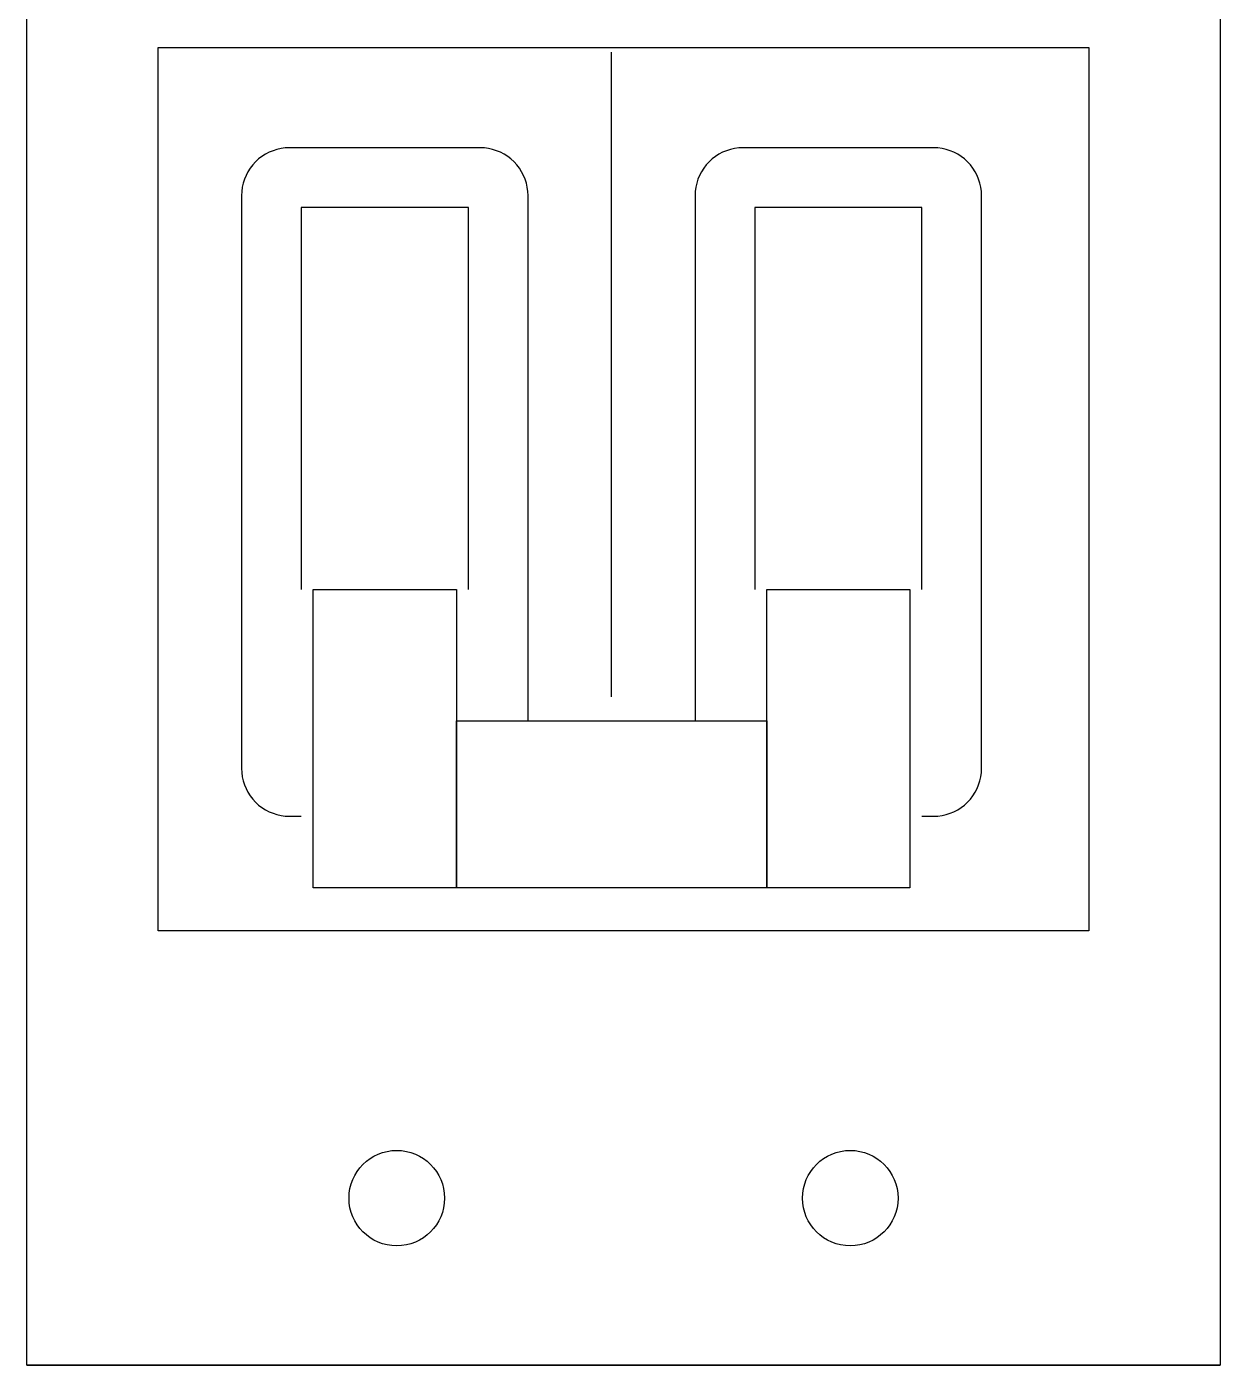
# Model space of a CAD drawing. Header units: millimetres. Extents: x 112 to 1408, y 148 to 1021.
# Drawn here: x 536.5 to 586.5, y 280 to 336.1 of the extents above; entities that cross this region are included whole.
import ezdxf

# ---------------------------------------------------------------- set-up
doc = ezdxf.new("R2010")
doc.units = ezdxf.units.MM
doc.layers.get('0').update_dxf_attribs({"color": 5, "lineweight": 30})

msp = doc.modelspace()

# ---------------------------------------------------------------- linework, layer by layer
for p, q in [((536.521, 279.999), (536.521, 349.999)), ((586.521, 349.999), (586.521, 279.999)), ((542.021, 335.199), (581.021, 335.199)), ((542.021, 298.199), (542.021, 335.199)), ((561.021, 307.999), (561.021, 334.999)), ((581.021, 335.199), (581.021, 298.199)), ((555.521, 330.999), (547.521, 330.999)), ((574.521, 330.999), (566.521, 330.999)), ((545.521, 328.999), (545.521, 304.999)), ((557.521, 306.999), (557.521, 328.999)), ((564.521, 328.999), (564.521, 306.999)), ((576.521, 304.999), (576.521, 328.999)), ((555.021, 328.499), (548.021, 328.499)), ((548.021, 328.499), (548.021, 312.499)), ((555.021, 312.499), (555.021, 328.499)), ((574.021, 328.499), (567.021, 328.499)), ((567.021, 328.499), (567.021, 312.499)), ((574.021, 312.499), (574.021, 328.499)), ((548.521, 312.499), (554.521, 312.499)), ((548.521, 299.999), (548.521, 312.499)), ((554.521, 312.499), (554.521, 299.999)), ((567.521, 312.499), (573.521, 312.499)), ((567.521, 299.999), (567.521, 312.499)), ((573.521, 312.499), (573.521, 299.999)), ((554.521, 306.999), (567.521, 306.999)), ((554.521, 299.999), (554.521, 306.999)), ((567.521, 306.999), (567.521, 299.999)), ((547.521, 302.999), (548.021, 302.999)), ((574.021, 302.999), (574.521, 302.999)), ((554.521, 299.999), (548.521, 299.999)), ((567.521, 299.999), (554.521, 299.999)), ((573.521, 299.999), (567.521, 299.999)), ((581.021, 298.199), (542.021, 298.199)), ((536.521, 279.999), (586.521, 279.999)), ((586.521, 279.999), (536.521, 279.999))]:
    msp.add_line(p, q)
for points in [[(547.521, 330.999), (547.346, 330.992), (547.173, 330.969), (547.003, 330.931), (546.837, 330.879), (546.675, 330.812), (546.521, 330.732), (546.373, 330.638), (546.235, 330.532), (546.106, 330.414), (545.988, 330.285), (545.882, 330.147), (545.788, 329.999), (545.708, 329.845), (545.641, 329.683), (545.589, 329.517), (545.551, 329.347), (545.528, 329.174), (545.521, 328.999)], [(557.521, 328.999), (557.513, 329.174), (557.49, 329.347), (557.452, 329.517), (557.4, 329.683), (557.333, 329.845), (557.253, 329.999), (557.159, 330.147), (557.053, 330.285), (556.935, 330.414), (556.806, 330.532), (556.668, 330.638), (556.521, 330.732), (556.366, 330.812), (556.205, 330.879), (556.038, 330.931), (555.868, 330.969), (555.695, 330.992), (555.521, 330.999)], [(566.521, 330.999), (566.346, 330.992), (566.173, 330.969), (566.003, 330.931), (565.837, 330.879), (565.675, 330.812), (565.521, 330.732), (565.373, 330.638), (565.235, 330.532), (565.106, 330.414), (564.988, 330.285), (564.882, 330.147), (564.788, 329.999), (564.708, 329.845), (564.641, 329.683), (564.589, 329.517), (564.551, 329.347), (564.528, 329.174), (564.521, 328.999)], [(576.521, 328.999), (576.513, 329.174), (576.49, 329.347), (576.452, 329.517), (576.4, 329.683), (576.333, 329.845), (576.253, 329.999), (576.159, 330.147), (576.053, 330.285), (575.935, 330.414), (575.806, 330.532), (575.668, 330.638), (575.521, 330.732), (575.366, 330.812), (575.205, 330.879), (575.038, 330.931), (574.868, 330.969), (574.695, 330.992), (574.521, 330.999)], [(545.521, 304.999), (545.528, 304.825), (545.551, 304.652), (545.589, 304.482), (545.641, 304.315), (545.708, 304.154), (545.788, 303.999), (545.882, 303.852), (545.988, 303.714), (546.106, 303.585), (546.235, 303.467), (546.373, 303.361), (546.521, 303.267), (546.675, 303.187), (546.837, 303.12), (547.003, 303.068), (547.173, 303.03), (547.346, 303.007), (547.521, 302.999)], [(574.521, 302.999), (574.695, 303.007), (574.868, 303.03), (575.038, 303.068), (575.205, 303.12), (575.366, 303.187), (575.521, 303.267), (575.668, 303.361), (575.806, 303.467), (575.935, 303.585), (576.053, 303.714), (576.159, 303.852), (576.253, 303.999), (576.333, 304.154), (576.4, 304.315), (576.452, 304.482), (576.49, 304.652), (576.513, 304.825), (576.521, 304.999)]]:
    msp.add_lwpolyline(points)
for centre in [(552.021, 286.999), (571.021, 286.999)]:
    msp.add_circle(centre, 2)

doc.saveas('drawing.dxf')
